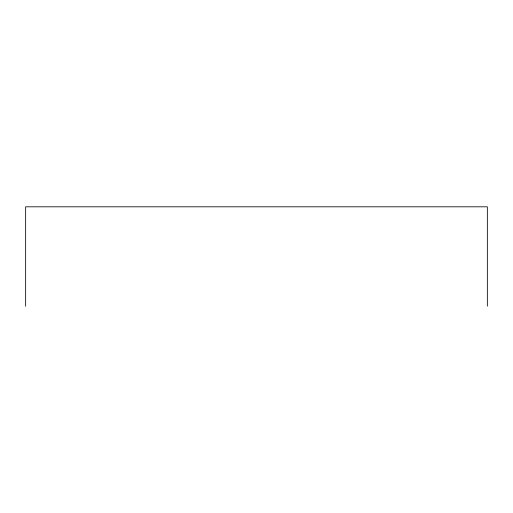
<?xml version="1.0" encoding="UTF-8"?>
<svg xmlns="http://www.w3.org/2000/svg" width="513" height="513" viewBox="0 0 513 513"><rect width="100%" height="100%" fill="white"/><g stroke="black" fill="none" stroke-linecap="round" stroke-linejoin="round"><path stroke-width="0.77" d="M487.35 306.19L487.35 206.81L25.65 206.81L25.65 306.19"/></g></svg>
